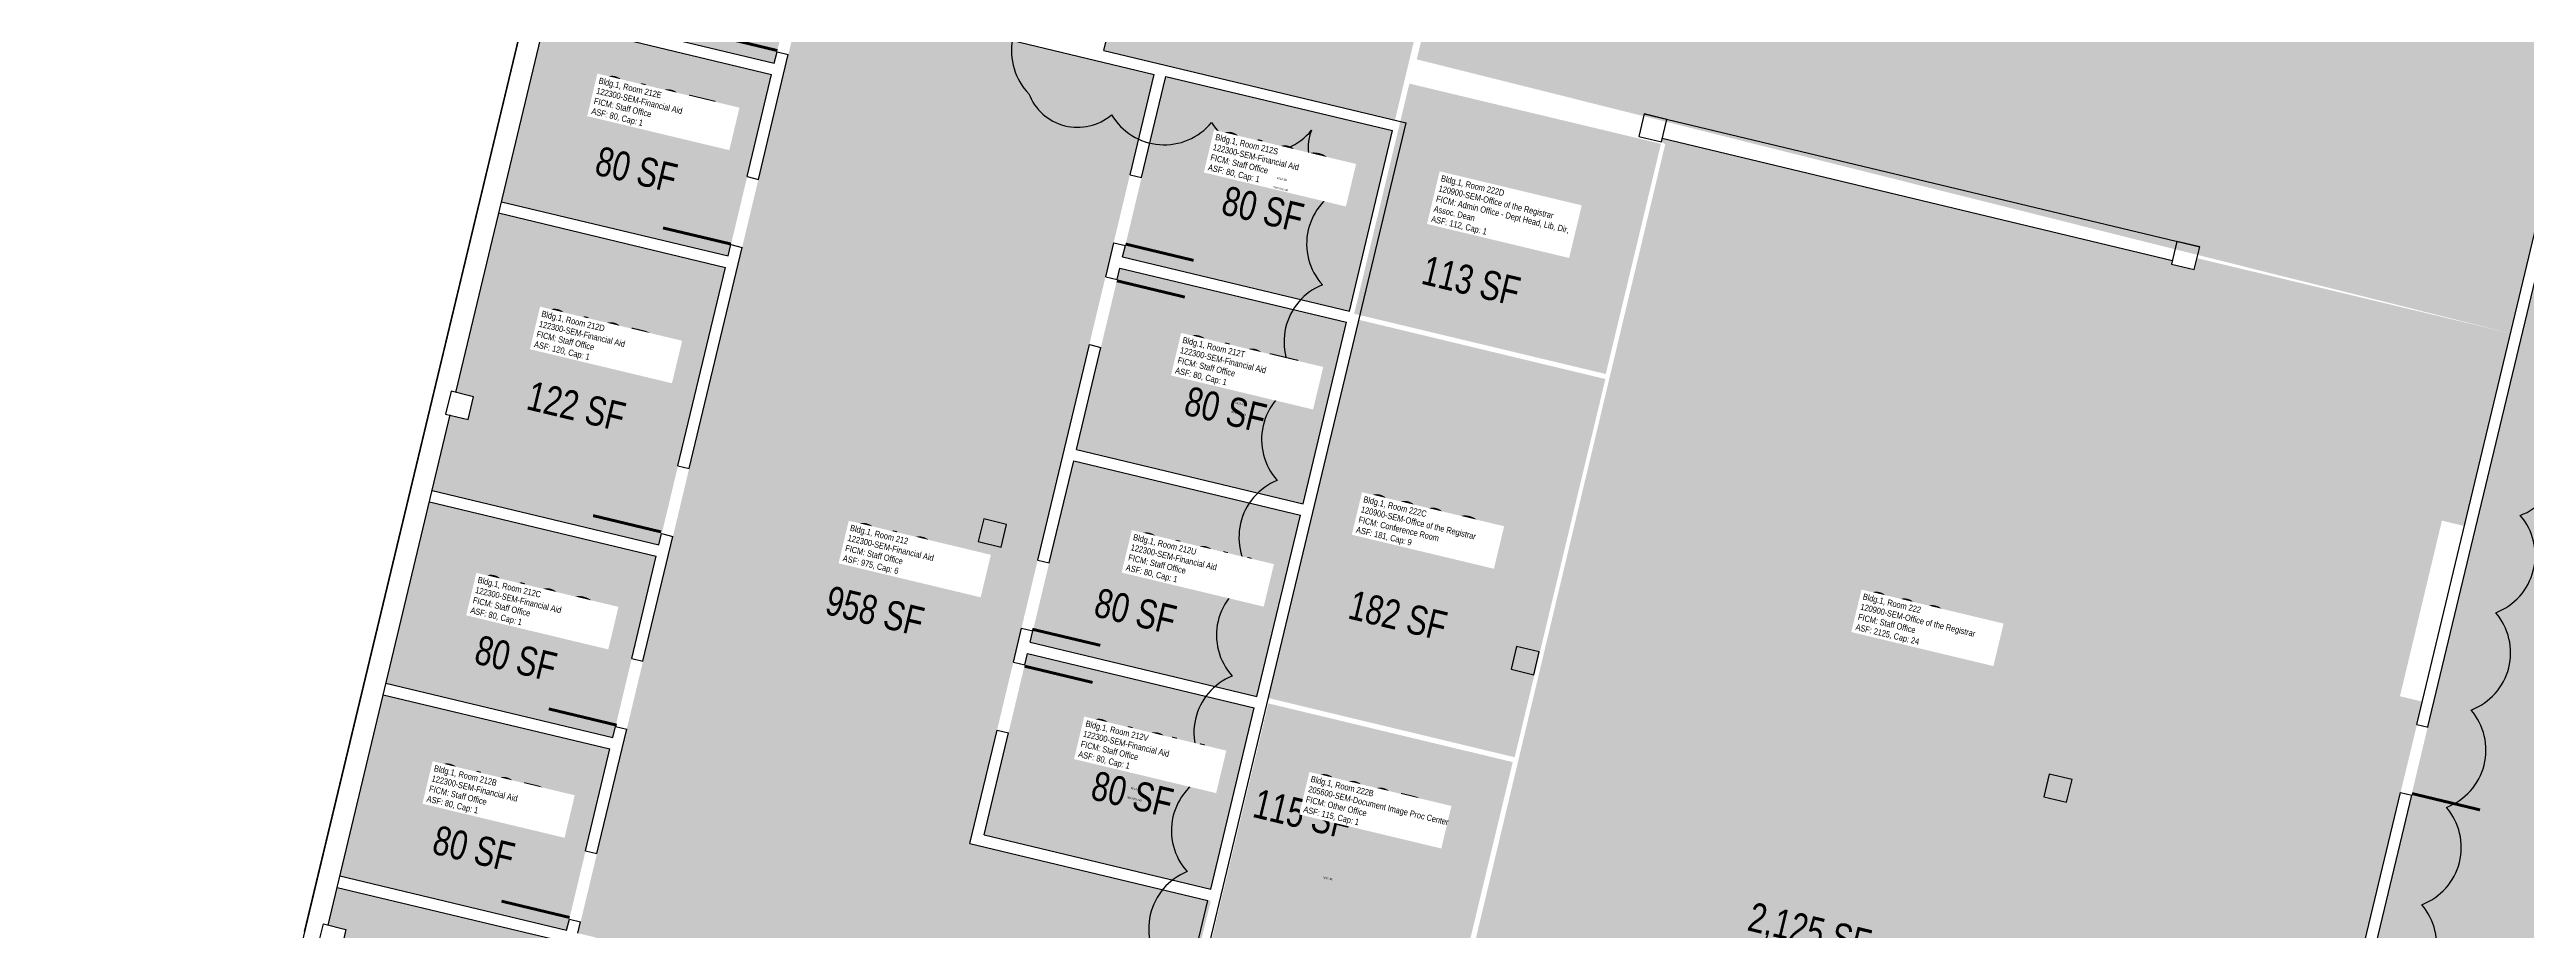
# Model space of a CAD drawing. Header units: inches. Extents: x 69220657 to 69223180, y 27675030 to 27677662.
# Drawn here: x 69220695 to 69221970, y 27676001 to 27676454 of the extents above; entities that cross this region are included whole.
import ezdxf
from ezdxf.enums import TextEntityAlignment as Align

# ---------------------------------------------------------------- set-up
doc = ezdxf.new("R2010")
doc.units = ezdxf.units.IN
doc.header["$LTSCALE"] = 100
doc.header["$MEASUREMENT"] = 0
for name, color, linetype in [('A-DOOR', 2, 'CONTINUOUS'), ('A-IDEN-RNUM', 7, 'CONTINUOUS'), ('A-IDEN-SNUM', 4, 'CONTINUOUS'), ('A-IDEN-VNUM', 4, 'CONTINUOUS'), ('A-ROOF', 2, 'CONTINUOUS'), ('A-WALL', 5, 'CONTINUOUS'), ('AREA-TEXT', 3, 'CONTINUOUS'), ('Rooms-Category-Color', 7, 'CONTINUOUS'), ('Rooms-College-Color', 7, 'CONTINUOUS'), ('Rooms-Department-Color', 7, 'CONTINUOUS'), ('Rooms-Division-Color', 7, 'CONTINUOUS'), ('Rooms-Information', 7, 'CONTINUOUS')]:
    doc.layers.add(name, color=color, linetype=linetype)
doc.layers.add('A-REV', color=1, linetype='CONTINUOUS', true_color=0xff0000)
doc.styles.add('CP_AREA', font='arial.ttf', dxfattribs={"height": 15})
doc.styles.add('CP_ROOMSNUMBER', font='arial.ttf', dxfattribs={"height": 1})
doc.styles.add('CP_ROOMVNUMBER', font='arial.ttf', dxfattribs={"width": 0.85, "height": 0.075})

msp = doc.modelspace()

# ---------------------------------------------------------------- hatches: boundary and pattern name
at = {"layer": 'Rooms-Category-Color', "true_color": 0xfa9ba3}
for points in [[(69221961.8, 27676308.3), (69222026.2, 27676578.1), (69221577.4, 27676683.2), (69221644, 27676961.3), (69221638.2, 27676962.7), (69221640.5, 27676972.6), (69221605.5, 27676981), (69221603.1, 27676971.1), (69221489.9, 27676998.2), (69221455.6, 27676855.3), (69221508.2, 27676842.7), (69221453.7, 27676615.1), (69221455, 27676614.8), (69221433.1, 27676523.3), (69221417.2, 27676527.1), (69221398.6, 27676449.4)], [(69220973.6, 27676568.6), (69221090.3, 27676540.7), (69221067.9, 27676447.4), (69220951.2, 27676475.3), (69220966.8, 27676540.4), (69220976.1, 27676538.2), (69220978.8, 27676549.9), (69220969.6, 27676552.1)], [(69221387.4, 27676418.1), (69221413.7, 27676527.9), (69221263.9, 27676563.8), (69221245.3, 27676486.1), (69221253.1, 27676484.2), (69221250.3, 27676472.6), (69221242.5, 27676474.4), (69221237.6, 27676453.9)], [(69221263.3, 27676441.6), (69221083, 27676484.8), (69220966.8, 27675999.5), (69220976, 27675997.3), (69220946.7, 27675874.7), (69221092.6, 27675839.8), (69221113.1, 27675925.4), (69221107.3, 27675926.8), (69221110.1, 27675938.5), (69221121.7, 27675935.7), (69221104.3, 27675862.8), (69221246.3, 27675828.8), (69221292.6, 27676016.1), (69221168.6, 27676045.7)], [(69220949.8, 27676469.5), (69221066.5, 27676441.5), (69221044.2, 27676348.2), (69220927.5, 27676376.1)], [(69221269.4, 27676440.6), (69221386.1, 27676412.7), (69221363.9, 27676319.8), (69221247.2, 27676347.7)], [(69221495.9, 27676287.4), (69221366.4, 27676318.4), (69221394.8, 27676436.9), (69221524.3, 27676405.9)], [(69221842, 27675809.4), (69221883.9, 27675984.4), (69221916.3, 27676118.7), (69221904.7, 27676121.5), (69221926.3, 27676211.9), (69221938, 27676209.1), (69221940.8, 27676220.8), (69221957.6, 27676290.8), (69221961.8, 27676308.3), (69221800.3, 27676347), (69221798.9, 27676341.1), (69221787.3, 27676343.9), (69221787.7, 27676345.9), (69221525.2, 27676408.8), (69221524.7, 27676406.8), (69221526.5, 27676405.7), (69221391.2, 27675838.1), (69221259.2, 27675868.8), (69221240, 27675787.1), (69221369.8, 27675756), (69221416.3, 27675744.9), (69221429.6, 27675800.3), (69221423.9, 27675801.7), (69221425.3, 27675807.5), (69221612, 27675762.8), (69221646.7, 27675714.4), (69221632.6, 27675630.2), (69221787.2, 27675593.3), (69221797.2, 27675633.9), (69221800, 27675633.2)], [(69220926, 27676370.3), (69221042.7, 27676342.4), (69221008.6, 27676199.4), (69220891.9, 27676227.3), (69220901.2, 27676266.2), (69220910.4, 27676264), (69220913.2, 27676275.7), (69220903.9, 27676277.9)], [(69221245.8, 27676341.9), (69221362.5, 27676314), (69221340.1, 27676220.6), (69221223.4, 27676248.5)], [(69221449, 27676090.1), (69221322.1, 27676120.6), (69221368.8, 27676315.3), (69221495.7, 27676284.8)], [(69221222, 27676242.7), (69221338.7, 27676214.8), (69221316.3, 27676121.4), (69221199.6, 27676149.3)], [(69220890.4, 27676221.5), (69221007.1, 27676193.6), (69220984.8, 27676100.2), (69220868.1, 27676128.1)], [(69221198.2, 27676143.5), (69221314.9, 27676115.6), (69221292.6, 27676022.2), (69221175.9, 27676050.1)], [(69220866.6, 27676122.3), (69220983.3, 27676094.4), (69220961, 27676001), (69220844.3, 27676029)], [(69221292.2, 27675992.8), (69221418, 27675962.6), (69221448, 27676087.6), (69221322.2, 27676117.8)], [(69220842.8, 27676023.1), (69220968.8, 27675993), (69220940.9, 27675876.3), (69220811, 27675907.4), (69220831.5, 27675992.9), (69220844.6, 27675989.8), (69220847.4, 27676001.5), (69220838.2, 27676003.7)]]:
    msp.add_hatch(color=241, dxfattribs=at).paths.add_polyline_path(points)
at = {"layer": 'Rooms-Category-Color', "true_color": 0xadadad}
msp.add_hatch(color=253, dxfattribs=at).paths.add_polyline_path([(69221102.7, 27675856.7), (69221244.7, 27675822.8), (69221234.9, 27675781.9), (69221409, 27675740.3), (69221401.4, 27675708.2), (69221582.3, 27675664.9), (69221575.7, 27675637.7), (69221625.3, 27675625.8), (69221794.6, 27675585.4), (69221796, 27675591.2), (69221787.2, 27675593.3), (69221795.6, 27675628.3), (69221804.3, 27675626.2), (69221816.2, 27675675.8), (69221851.2, 27675822.2), (69221919, 27676105.7), (69222090.4, 27676822.5), (69222183.8, 27676800.2), (69221865.6, 27675469.7), (69221593.3, 27675534.8), (69221590, 27675521.2), (69221581.8, 27675523.1), (69221581.4, 27675521.7), (69221327.1, 27675582.5), (69221330.2, 27675595.6), (69221318.6, 27675598.4), (69221315.4, 27675585.3), (69221148.3, 27675625.3), (69221175.8, 27675740.5), (69221080.4, 27675763.3)])
at = {"layer": 'Rooms-College-Color', "true_color": 0x80bc67}
for points in [[(69221961.8, 27676308.3), (69222026.2, 27676578.1), (69221577.4, 27676683.2), (69221644, 27676961.3), (69221638.2, 27676962.7), (69221640.5, 27676972.6), (69221605.5, 27676981), (69221603.1, 27676971.1), (69221489.9, 27676998.2), (69221455.6, 27676855.3), (69221508.2, 27676842.7), (69221453.7, 27676615.1), (69221455, 27676614.8), (69221433.1, 27676523.3), (69221417.2, 27676527.1), (69221398.6, 27676449.4)], [(69220973.6, 27676568.6), (69221090.3, 27676540.7), (69221067.9, 27676447.4), (69220951.2, 27676475.3), (69220966.8, 27676540.4), (69220976.1, 27676538.2), (69220978.8, 27676549.9), (69220969.6, 27676552.1)], [(69221387.4, 27676418.1), (69221413.7, 27676527.9), (69221263.9, 27676563.8), (69221245.3, 27676486.1), (69221253.1, 27676484.2), (69221250.3, 27676472.6), (69221242.5, 27676474.4), (69221237.6, 27676453.9)], [(69221263.3, 27676441.6), (69221083, 27676484.8), (69220966.8, 27675999.5), (69220976, 27675997.3), (69220946.7, 27675874.7), (69221092.6, 27675839.8), (69221113.1, 27675925.4), (69221107.3, 27675926.8), (69221110.1, 27675938.5), (69221121.7, 27675935.7), (69221104.3, 27675862.8), (69221246.3, 27675828.8), (69221292.6, 27676016.1), (69221168.6, 27676045.7)], [(69220949.8, 27676469.5), (69221066.5, 27676441.5), (69221044.2, 27676348.2), (69220927.5, 27676376.1)], [(69221269.4, 27676440.6), (69221386.1, 27676412.7), (69221363.9, 27676319.8), (69221247.2, 27676347.7)], [(69221495.9, 27676287.4), (69221366.4, 27676318.4), (69221394.8, 27676436.9), (69221524.3, 27676405.9)], [(69221842, 27675809.4), (69221883.9, 27675984.4), (69221916.3, 27676118.7), (69221904.7, 27676121.5), (69221926.3, 27676211.9), (69221938, 27676209.1), (69221940.8, 27676220.8), (69221957.6, 27676290.8), (69221961.8, 27676308.3), (69221800.3, 27676347), (69221798.9, 27676341.1), (69221787.3, 27676343.9), (69221787.7, 27676345.9), (69221525.2, 27676408.8), (69221524.7, 27676406.8), (69221526.5, 27676405.7), (69221391.2, 27675838.1), (69221259.2, 27675868.8), (69221240, 27675787.1), (69221369.8, 27675756), (69221416.3, 27675744.9), (69221429.6, 27675800.3), (69221423.9, 27675801.7), (69221425.3, 27675807.5), (69221612, 27675762.8), (69221646.7, 27675714.4), (69221632.6, 27675630.2), (69221787.2, 27675593.3), (69221797.2, 27675633.9), (69221800, 27675633.2)], [(69220926, 27676370.3), (69221042.7, 27676342.4), (69221008.6, 27676199.4), (69220891.9, 27676227.3), (69220901.2, 27676266.2), (69220910.4, 27676264), (69220913.2, 27676275.7), (69220903.9, 27676277.9)], [(69221245.8, 27676341.9), (69221362.5, 27676314), (69221340.1, 27676220.6), (69221223.4, 27676248.5)], [(69221449, 27676090.1), (69221322.1, 27676120.6), (69221368.8, 27676315.3), (69221495.7, 27676284.8)], [(69221222, 27676242.7), (69221338.7, 27676214.8), (69221316.3, 27676121.4), (69221199.6, 27676149.3)], [(69220890.4, 27676221.5), (69221007.1, 27676193.6), (69220984.8, 27676100.2), (69220868.1, 27676128.1)], [(69221198.2, 27676143.5), (69221314.9, 27676115.6), (69221292.6, 27676022.2), (69221175.9, 27676050.1)], [(69220866.6, 27676122.3), (69220983.3, 27676094.4), (69220961, 27676001), (69220844.3, 27676029)], [(69221292.2, 27675992.8), (69221418, 27675962.6), (69221448, 27676087.6), (69221322.2, 27676117.8)], [(69220842.8, 27676023.1), (69220968.8, 27675993), (69220940.9, 27675876.3), (69220811, 27675907.4), (69220831.5, 27675992.9), (69220844.6, 27675989.8), (69220847.4, 27676001.5), (69220838.2, 27676003.7)]]:
    msp.add_hatch(color=83, dxfattribs=at).paths.add_polyline_path(points)
at = {"layer": 'Rooms-College-Color', "true_color": 0xadadad}
msp.add_hatch(color=253, dxfattribs=at).paths.add_polyline_path([(69221102.7, 27675856.7), (69221244.7, 27675822.8), (69221234.9, 27675781.9), (69221409, 27675740.3), (69221401.4, 27675708.2), (69221582.3, 27675664.9), (69221575.7, 27675637.7), (69221625.3, 27675625.8), (69221794.6, 27675585.4), (69221796, 27675591.2), (69221787.2, 27675593.3), (69221795.6, 27675628.3), (69221804.3, 27675626.2), (69221816.2, 27675675.8), (69221851.2, 27675822.2), (69221919, 27676105.7), (69222090.4, 27676822.5), (69222183.8, 27676800.2), (69221865.6, 27675469.7), (69221593.3, 27675534.8), (69221590, 27675521.2), (69221581.8, 27675523.1), (69221581.4, 27675521.7), (69221327.1, 27675582.5), (69221330.2, 27675595.6), (69221318.6, 27675598.4), (69221315.4, 27675585.3), (69221148.3, 27675625.3), (69221175.8, 27675740.5), (69221080.4, 27675763.3)])
at = {"layer": 'Rooms-Department-Color', "true_color": 0x003fff}
for points in [[(69221961.8, 27676308.3), (69222026.2, 27676578.1), (69221577.4, 27676683.2), (69221644, 27676961.3), (69221638.2, 27676962.7), (69221640.5, 27676972.6), (69221605.5, 27676981), (69221603.1, 27676971.1), (69221489.9, 27676998.2), (69221455.6, 27676855.3), (69221508.2, 27676842.7), (69221453.7, 27676615.1), (69221455, 27676614.8), (69221433.1, 27676523.3), (69221417.2, 27676527.1), (69221398.6, 27676449.4)], [(69220973.6, 27676568.6), (69221090.3, 27676540.7), (69221067.9, 27676447.4), (69220951.2, 27676475.3), (69220966.8, 27676540.4), (69220976.1, 27676538.2), (69220978.8, 27676549.9), (69220969.6, 27676552.1)], [(69221387.4, 27676418.1), (69221413.7, 27676527.9), (69221263.9, 27676563.8), (69221245.3, 27676486.1), (69221253.1, 27676484.2), (69221250.3, 27676472.6), (69221242.5, 27676474.4), (69221237.6, 27676453.9)], [(69221263.3, 27676441.6), (69221083, 27676484.8), (69220966.8, 27675999.5), (69220976, 27675997.3), (69220946.7, 27675874.7), (69221092.6, 27675839.8), (69221113.1, 27675925.4), (69221107.3, 27675926.8), (69221110.1, 27675938.5), (69221121.7, 27675935.7), (69221104.3, 27675862.8), (69221246.3, 27675828.8), (69221292.6, 27676016.1), (69221168.6, 27676045.7)], [(69220949.8, 27676469.5), (69221066.5, 27676441.5), (69221044.2, 27676348.2), (69220927.5, 27676376.1)], [(69221269.4, 27676440.6), (69221386.1, 27676412.7), (69221363.9, 27676319.8), (69221247.2, 27676347.7)], [(69221495.9, 27676287.4), (69221366.4, 27676318.4), (69221394.8, 27676436.9), (69221524.3, 27676405.9)], [(69221842, 27675809.4), (69221883.9, 27675984.4), (69221916.3, 27676118.7), (69221904.7, 27676121.5), (69221926.3, 27676211.9), (69221938, 27676209.1), (69221940.8, 27676220.8), (69221957.6, 27676290.8), (69221961.8, 27676308.3), (69221800.3, 27676347), (69221798.9, 27676341.1), (69221787.3, 27676343.9), (69221787.7, 27676345.9), (69221525.2, 27676408.8), (69221524.7, 27676406.8), (69221526.5, 27676405.7), (69221391.2, 27675838.1), (69221259.2, 27675868.8), (69221240, 27675787.1), (69221369.8, 27675756), (69221416.3, 27675744.9), (69221429.6, 27675800.3), (69221423.9, 27675801.7), (69221425.3, 27675807.5), (69221612, 27675762.8), (69221646.7, 27675714.4), (69221632.6, 27675630.2), (69221787.2, 27675593.3), (69221797.2, 27675633.9), (69221800, 27675633.2)], [(69220926, 27676370.3), (69221042.7, 27676342.4), (69221008.6, 27676199.4), (69220891.9, 27676227.3), (69220901.2, 27676266.2), (69220910.4, 27676264), (69220913.2, 27676275.7), (69220903.9, 27676277.9)], [(69221245.8, 27676341.9), (69221362.5, 27676314), (69221340.1, 27676220.6), (69221223.4, 27676248.5)], [(69221449, 27676090.1), (69221322.1, 27676120.6), (69221368.8, 27676315.3), (69221495.7, 27676284.8)], [(69221222, 27676242.7), (69221338.7, 27676214.8), (69221316.3, 27676121.4), (69221199.6, 27676149.3)], [(69220890.4, 27676221.5), (69221007.1, 27676193.6), (69220984.8, 27676100.2), (69220868.1, 27676128.1)], [(69221198.2, 27676143.5), (69221314.9, 27676115.6), (69221292.6, 27676022.2), (69221175.9, 27676050.1)], [(69220866.6, 27676122.3), (69220983.3, 27676094.4), (69220961, 27676001), (69220844.3, 27676029)], [(69221292.2, 27675992.8), (69221418, 27675962.6), (69221448, 27676087.6), (69221322.2, 27676117.8)], [(69220842.8, 27676023.1), (69220968.8, 27675993), (69220940.9, 27675876.3), (69220811, 27675907.4), (69220831.5, 27675992.9), (69220844.6, 27675989.8), (69220847.4, 27676001.5), (69220838.2, 27676003.7)]]:
    msp.add_hatch(color=160, dxfattribs=at).paths.add_polyline_path(points)
at = {"layer": 'Rooms-Department-Color', "true_color": 0xacacac}
msp.add_hatch(color=253, dxfattribs=at).paths.add_polyline_path([(69221102.7, 27675856.7), (69221244.7, 27675822.8), (69221234.9, 27675781.9), (69221409, 27675740.3), (69221401.4, 27675708.2), (69221582.3, 27675664.9), (69221575.7, 27675637.7), (69221625.3, 27675625.8), (69221794.6, 27675585.4), (69221796, 27675591.2), (69221787.2, 27675593.3), (69221795.6, 27675628.3), (69221804.3, 27675626.2), (69221816.2, 27675675.8), (69221851.2, 27675822.2), (69221919, 27676105.7), (69222090.4, 27676822.5), (69222183.8, 27676800.2), (69221865.6, 27675469.7), (69221593.3, 27675534.8), (69221590, 27675521.2), (69221581.8, 27675523.1), (69221581.4, 27675521.7), (69221327.1, 27675582.5), (69221330.2, 27675595.6), (69221318.6, 27675598.4), (69221315.4, 27675585.3), (69221148.3, 27675625.3), (69221175.8, 27675740.5), (69221080.4, 27675763.3)])
at = {"layer": 'Rooms-Division-Color', "true_color": 0x003fff}
for points in [[(69221961.8, 27676308.3), (69222026.2, 27676578.1), (69221577.4, 27676683.2), (69221644, 27676961.3), (69221638.2, 27676962.7), (69221640.5, 27676972.6), (69221605.5, 27676981), (69221603.1, 27676971.1), (69221489.9, 27676998.2), (69221455.6, 27676855.3), (69221508.2, 27676842.7), (69221453.7, 27676615.1), (69221455, 27676614.8), (69221433.1, 27676523.3), (69221417.2, 27676527.1), (69221398.6, 27676449.4)], [(69220973.6, 27676568.6), (69221090.3, 27676540.7), (69221067.9, 27676447.4), (69220951.2, 27676475.3), (69220966.8, 27676540.4), (69220976.1, 27676538.2), (69220978.8, 27676549.9), (69220969.6, 27676552.1)], [(69221387.4, 27676418.1), (69221413.7, 27676527.9), (69221263.9, 27676563.8), (69221245.3, 27676486.1), (69221253.1, 27676484.2), (69221250.3, 27676472.6), (69221242.5, 27676474.4), (69221237.6, 27676453.9)], [(69221263.3, 27676441.6), (69221083, 27676484.8), (69220966.8, 27675999.5), (69220976, 27675997.3), (69220946.7, 27675874.7), (69221092.6, 27675839.8), (69221113.1, 27675925.4), (69221107.3, 27675926.8), (69221110.1, 27675938.5), (69221121.7, 27675935.7), (69221104.3, 27675862.8), (69221246.3, 27675828.8), (69221292.6, 27676016.1), (69221168.6, 27676045.7)], [(69220949.8, 27676469.5), (69221066.5, 27676441.5), (69221044.2, 27676348.2), (69220927.5, 27676376.1)], [(69221269.4, 27676440.6), (69221386.1, 27676412.7), (69221363.9, 27676319.8), (69221247.2, 27676347.7)], [(69221495.9, 27676287.4), (69221366.4, 27676318.4), (69221394.8, 27676436.9), (69221524.3, 27676405.9)], [(69221842, 27675809.4), (69221883.9, 27675984.4), (69221916.3, 27676118.7), (69221904.7, 27676121.5), (69221926.3, 27676211.9), (69221938, 27676209.1), (69221940.8, 27676220.8), (69221957.6, 27676290.8), (69221961.8, 27676308.3), (69221800.3, 27676347), (69221798.9, 27676341.1), (69221787.3, 27676343.9), (69221787.7, 27676345.9), (69221525.2, 27676408.8), (69221524.7, 27676406.8), (69221526.5, 27676405.7), (69221391.2, 27675838.1), (69221259.2, 27675868.8), (69221240, 27675787.1), (69221369.8, 27675756), (69221416.3, 27675744.9), (69221429.6, 27675800.3), (69221423.9, 27675801.7), (69221425.3, 27675807.5), (69221612, 27675762.8), (69221646.7, 27675714.4), (69221632.6, 27675630.2), (69221787.2, 27675593.3), (69221797.2, 27675633.9), (69221800, 27675633.2)], [(69220926, 27676370.3), (69221042.7, 27676342.4), (69221008.6, 27676199.4), (69220891.9, 27676227.3), (69220901.2, 27676266.2), (69220910.4, 27676264), (69220913.2, 27676275.7), (69220903.9, 27676277.9)], [(69221245.8, 27676341.9), (69221362.5, 27676314), (69221340.1, 27676220.6), (69221223.4, 27676248.5)], [(69221449, 27676090.1), (69221322.1, 27676120.6), (69221368.8, 27676315.3), (69221495.7, 27676284.8)], [(69221222, 27676242.7), (69221338.7, 27676214.8), (69221316.3, 27676121.4), (69221199.6, 27676149.3)], [(69220890.4, 27676221.5), (69221007.1, 27676193.6), (69220984.8, 27676100.2), (69220868.1, 27676128.1)], [(69221198.2, 27676143.5), (69221314.9, 27676115.6), (69221292.6, 27676022.2), (69221175.9, 27676050.1)], [(69220866.6, 27676122.3), (69220983.3, 27676094.4), (69220961, 27676001), (69220844.3, 27676029)], [(69221292.2, 27675992.8), (69221418, 27675962.6), (69221448, 27676087.6), (69221322.2, 27676117.8)], [(69220842.8, 27676023.1), (69220968.8, 27675993), (69220940.9, 27675876.3), (69220811, 27675907.4), (69220831.5, 27675992.9), (69220844.6, 27675989.8), (69220847.4, 27676001.5), (69220838.2, 27676003.7)]]:
    msp.add_hatch(color=160, dxfattribs=at).paths.add_polyline_path(points)
at = {"layer": 'Rooms-Division-Color', "true_color": 0xadadad}
msp.add_hatch(color=253, dxfattribs=at).paths.add_polyline_path([(69221102.7, 27675856.7), (69221244.7, 27675822.8), (69221234.9, 27675781.9), (69221409, 27675740.3), (69221401.4, 27675708.2), (69221582.3, 27675664.9), (69221575.7, 27675637.7), (69221625.3, 27675625.8), (69221794.6, 27675585.4), (69221796, 27675591.2), (69221787.2, 27675593.3), (69221795.6, 27675628.3), (69221804.3, 27675626.2), (69221816.2, 27675675.8), (69221851.2, 27675822.2), (69221919, 27676105.7), (69222090.4, 27676822.5), (69222183.8, 27676800.2), (69221865.6, 27675469.7), (69221593.3, 27675534.8), (69221590, 27675521.2), (69221581.8, 27675523.1), (69221581.4, 27675521.7), (69221327.1, 27675582.5), (69221330.2, 27675595.6), (69221318.6, 27675598.4), (69221315.4, 27675585.3), (69221148.3, 27675625.3), (69221175.8, 27675740.5), (69221080.4, 27675763.3)])

# ---------------------------------------------------------------- linework, layer by layer
at = {"layer": 'A-DOOR'}
for points in [[(69221069.5, 27676453.9, 1.5, 1.5, 0), (69221034.5, 27676462.3, 0, 0, 0), (69221034.6, 27676463.1, 0, 0, -0.414214), (69221079.1, 27676487.9, 0, 0, -0.414214)], [(69221045.6, 27676354.3, 1.5, 1.5, 0), (69221010.6, 27676362.6, 0, 0, 0), (69221010.8, 27676363.4, 0, 0, -0.414214), (69221055.3, 27676388.2, 0, 0, -0.414214)], [(69221248.7, 27676354.3, 1.5, 1.5, 0), (69221283.7, 27676345.9, 0, 0, 0), (69221283.9, 27676346.7, 0, 0, 0.414214), (69221255.5, 27676388.9, 0, 0, 0.414214)], [(69221244.2, 27676335.4, 1.5, 1.5, 0), (69221279.2, 27676327, 0, 0, 0), (69221279, 27676326.2, 0, 0, -0.414214), (69221234.5, 27676301.4, 0, 0, -0.414214)], [(69221009.6, 27676206.1, 1.5, 1.5, 0), (69220974.6, 27676214.5, 0, 0, 0), (69220974.7, 27676215.2, 0, 0, -0.414214), (69221019.2, 27676240, 0, 0, -0.414214)], [(69221200.7, 27676156, 1.5, 1.5, 0), (69221235.7, 27676147.7, 0, 0, 0), (69221235.9, 27676148.4, 0, 0, 0.414214), (69221207.5, 27676190.7, 0, 0, 0.414214)], [(69220986.8, 27676106.6, 1.5, 1.5, 0), (69220951.8, 27676115, 0, 0, 0), (69220952, 27676115.8, 0, 0, -0.414214), (69220996.5, 27676140.6, 0, 0, -0.414214)], [(69221196.7, 27676137, 1.5, 1.5, 0), (69221231.7, 27676128.6, 0, 0, 0), (69221231.5, 27676127.9, 0, 0, -0.414214), (69221187, 27676103, 0, 0, -0.414214)], [(69221910.9, 27676071.4, 1.5, 1.5, 0), (69221945.9, 27676063, 0, 0, 0), (69221946.1, 27676063.8, 0, 0, 0.414214), (69221917.7, 27676106.1, 0, 0, 0.414214)], [(69220962.5, 27676007.6, 1.5, 1.5, 0), (69220927.5, 27676016, 0, 0, 0), (69220927.7, 27676016.7, 0, 0, -0.414214), (69220972.2, 27676041.5, 0, 0, -0.414214)]]:
    msp.add_lwpolyline(points, format="xyseb", dxfattribs=at)
at = {"layer": 'A-REV'}
for points in [[(69221208.6, 27676482.5, 0.520567), (69221198.9, 27676431.7, 0.520567), (69221241.5, 27676420.9, 0.520567), (69221293, 27676416.9, 0.520567), (69221344.5, 27676412.9, 0.520567), (69221361.7, 27676383.7, 0.520567), (69221350, 27676333.3, 0.520567), (69221338.4, 27676282.9, 0.520567), (69221326.8, 27676232.6, 0.520567), (69221315.2, 27676182.2, 0.520567), (69221303.6, 27676131.9, 0.520567), (69221292, 27676081.5, 0.520567), (69221280.4, 27676031.2, 0.520567), (69221268.7, 27675980.8, 0.520567)], [(69221903.2, 27675964.1, 0.520567), (69221915.9, 27676014.2, 0.520567), (69221928.6, 27676064.3, 0.520567), (69221941.3, 27676114.4, 0.520567), (69221954, 27676164.5, 0.520567), (69221966.6, 27676214.6, 0.520567), (69221979.3, 27676264.7, 0.520567)]]:
    msp.add_lwpolyline(points, format="xyb", dxfattribs=at)
at = {"layer": 'A-ROOF'}
msp.add_lwpolyline([(69222294.6, 27675953.5), (69222421, 27676481.1), (69221301.8, 27676749.2), (69221437.5, 27677315.2), (69221327.8, 27677341.4), (69221284.4, 27677160.1), (69221078.2, 27677209.4), (69221075.7, 27677198.7), (69221111.2, 27677190.2), (69220694.8, 27675452.4)], dxfattribs=at)
at = {"layer": 'A-WALL'}
for p, q in [((69220826.1, 27676000.4), (69221100.7, 27677146.5)), ((69220903.9, 27676277.9), (69220966.8, 27676540.5)), ((69221919.1, 27676105.7), (69222023.3, 27676540.3)), ((69220951.2, 27676475.3), (69221067.9, 27676447.4)), ((69221237.6, 27676453.9), (69221242.5, 27676474.4)), ((69220949.8, 27676469.5), (69221066.5, 27676441.5)), ((69221129.7, 27676473.6), (69221263.5, 27676441.6)), ((69221059.8, 27676387.6), (69221075.1, 27676451.8)), ((69221067.9, 27676447.4), (69221069.3, 27676453.2)), ((69221069.3, 27676453.2), (69221075.1, 27676451.8)), ((69221237.6, 27676453.9), (69221393.2, 27676416.7)), ((69221913.4, 27676107), (69221997.2, 27676457.1)), ((69221053.9, 27676389), (69221066.5, 27676441.5)), ((69221251.1, 27676390), (69221263.5, 27676441.6)), ((69221256.9, 27676388.6), (69221269.4, 27676440.6)), ((69221269.4, 27676440.6), (69221386.1, 27676412.7)), ((69221242.2, 27675786.6), (69221393.2, 27676416.7)), ((69221363.9, 27676319.8), (69221386.1, 27676412.7)), ((69221515.7, 27676421.3), (69221512.9, 27676409.7)), ((69221515.7, 27676421.3), (69221801.6, 27676352.9)), ((69221527.3, 27676418.5), (69221515.7, 27676421.3)), ((69221524.5, 27676406.9), (69221527.3, 27676418.5)), ((69221512.9, 27676409.7), (69221524.5, 27676406.9)), ((69221525, 27676408.8), (69221787.6, 27676345.9)), ((69221053.9, 27676389), (69221059.8, 27676387.6)), ((69221251.1, 27676390), (69221256.9, 27676388.6)), ((69220927.4, 27676376.1), (69221044.1, 27676348.2)), ((69220926, 27676370.3), (69221042.7, 27676342.3)), ((69221024.1, 27676238.8), (69221051.4, 27676352.6)), ((69221044.1, 27676348.2), (69221045.5, 27676354)), ((69221045.5, 27676354), (69221051.4, 27676352.6)), ((69221238.5, 27676337.5), (69221242.7, 27676355)), ((69221242.7, 27676355), (69221248.6, 27676353.6)), ((69221247.2, 27676347.8), (69221248.6, 27676353.6)), ((69221247.2, 27676347.8), (69221363.9, 27676319.8)), ((69221789.9, 27676355.6), (69221787.1, 27676344)), ((69221801.6, 27676352.9), (69221789.9, 27676355.6)), ((69221798.8, 27676341.2), (69221801.6, 27676352.9)), ((69221018.3, 27676240.2), (69221042.7, 27676342.3)), ((69221238.5, 27676337.5), (69221244.4, 27676336.1)), ((69221244.4, 27676336.1), (69221245.8, 27676341.9)), ((69221245.8, 27676341.9), (69221362.5, 27676314)), ((69221787.1, 27676344), (69221798.8, 27676341.2)), ((69221340.1, 27676220.6), (69221362.5, 27676314)), ((69221203.6, 27676191.6), (69221230.1, 27676302.5)), ((69221223.4, 27676248.6), (69221236, 27676301.1)), ((69221230.1, 27676302.5), (69221236, 27676301.1)), ((69220901.5, 27676278.5), (69220898.7, 27676266.8)), ((69220913.1, 27676275.7), (69220901.5, 27676278.5)), ((69220910.4, 27676264), (69220913.1, 27676275.7)), ((69220838.2, 27676003.7), (69220901.1, 27676266.3)), ((69220898.7, 27676266.8), (69220910.4, 27676264)), ((69221223.4, 27676248.6), (69221340.1, 27676220.6)), ((69221018.3, 27676240.2), (69221024.1, 27676238.8)), ((69221209.4, 27676190.2), (69221222, 27676242.7)), ((69221222, 27676242.7), (69221338.7, 27676214.8)), ((69220890.4, 27676221.5), (69221007.1, 27676193.6)), ((69220891.8, 27676227.4), (69221008.5, 27676199.4)), ((69221175.7, 27676212.8), (69221172.9, 27676201.1)), ((69221187.4, 27676210), (69221175.7, 27676212.8)), ((69221184.6, 27676198.3), (69221187.4, 27676210)), ((69221316.3, 27676121.4), (69221338.7, 27676214.8)), ((69221000.3, 27676139.6), (69221015.7, 27676203.8)), ((69221008.5, 27676199.4), (69221009.9, 27676205.2)), ((69221009.9, 27676205.2), (69221015.7, 27676203.8)), ((69221172.9, 27676201.1), (69221184.6, 27676198.3)), ((69220994.5, 27676141), (69221007.1, 27676193.6)), ((69221203.6, 27676191.6), (69221209.4, 27676190.2)), ((69221191, 27676139.1), (69221195.2, 27676156.6)), ((69221195.2, 27676156.6), (69221201, 27676155.2)), ((69221196.8, 27676137.7), (69221198.2, 27676143.5)), ((69221198.2, 27676143.5), (69221314.9, 27676115.6)), ((69221199.6, 27676149.4), (69221201, 27676155.2)), ((69221199.6, 27676149.4), (69221316.3, 27676121.4)), ((69221450, 27676147.1), (69221447.2, 27676135.4)), ((69221461.6, 27676144.3), (69221450, 27676147.1)), ((69221458.8, 27676132.6), (69221461.6, 27676144.3)), ((69220994.5, 27676141), (69221000.3, 27676139.6)), ((69221191, 27676139.1), (69221196.8, 27676137.7)), ((69221447.2, 27676135.4), (69221458.8, 27676132.6)), ((69220866.6, 27676122.3), (69220983.3, 27676094.4)), ((69220868, 27676128.2), (69220984.7, 27676100.2)), ((69220976.6, 27676040.5), (69220992, 27676104.6)), ((69220984.7, 27676100.2), (69220986.1, 27676106)), ((69220986.1, 27676106), (69220992, 27676104.6)), ((69221292.6, 27676022.2), (69221314.9, 27676115.6)), ((69221913.4, 27676107), (69221919.2, 27676105.6)), ((69220970.7, 27676041.9), (69220983.3, 27676094.4)), ((69221168.6, 27676045.7), (69221182.6, 27676104.1)), ((69221175.9, 27676050.2), (69221188.5, 27676102.7)), ((69221182.6, 27676104.1), (69221188.5, 27676102.7)), ((69221724.2, 27676081.4), (69221721.4, 27676069.7)), ((69221735.9, 27676078.6), (69221724.2, 27676081.4)), ((69221721.4, 27676069.7), (69221733.1, 27676066.9)), ((69221733.1, 27676066.9), (69221735.9, 27676078.6)), ((69221799.9, 27675633.4), (69221905, 27676072)), ((69221804.4, 27675626.2), (69221910.8, 27676070.6)), ((69221905, 27676072), (69221910.8, 27676070.6)), ((69220970.7, 27676041.9), (69220976.6, 27676040.5)), ((69221168.6, 27676045.7), (69221291.1, 27676016.4)), ((69221175.9, 27676050.2), (69221292.6, 27676022.2)), ((69220844.3, 27676029), (69220961, 27676001)), ((69220842.9, 27676023.1), (69220968.8, 27675993)), ((69221246.2, 27675828.8), (69221291.1, 27676016.4)), ((69220833, 27675992.6), (69220835.8, 27676004.3)), ((69220835.8, 27676004.3), (69220847.4, 27676001.5)), ((69220961, 27676001), (69220962.4, 27676006.8)), ((69220962.4, 27676006.8), (69220968.2, 27676005.4)), ((69220966.8, 27675999.6), (69220968.2, 27676005.4)), ((69220847.4, 27676001.5), (69220844.7, 27675989.8))]:
    msp.add_line(p, q, dxfattribs=at)

# ---------------------------------------------------------------- texts
at = {"layer": 'A-IDEN-RNUM', "style": 'CP_ROOMSNUMBER', "width": 0.85}
for s, p in [('0212-E0', (69221005.6, 27676423.2)), ('0212-S0', (69221329.2, 27676387.8)), ('0222-D0', (69221438.6, 27676367.5)), ('0212-D0', (69220976.8, 27676303.1)), ('0212-T0', (69221307.7, 27676272.1)), ('0222-C0', (69221399.9, 27676207.5)), ('0212-00', (69221137.9, 27676196.6)), ('0212-U0', (69221282.8, 27676193.8)), ('0212-C0', (69220944, 27676165.9)), ('0222-00', (69221647.7, 27676159.6)), ('0212-B0', (69220920.8, 27676069.2)), ('0212-V0', (69221254, 27676073.7)), ('0222-B0', (69221352.9, 27676027.7))]:
    msp.add_text(s, height=1, rotation=346.5277, dxfattribs=at).set_placement(p, align=Align.MIDDLE)
at = {"layer": 'A-IDEN-SNUM', "style": 'CP_ROOMSNUMBER', "width": 0.85}
for s, p in [('00100212E0', (69221006.3, 27676424.1)), ('00100212S0', (69221328.6, 27676382.8)), ('00100222D0', (69221439.3, 27676368.4)), ('00100212D0', (69220977.5, 27676304)), ('00100212T0', (69221307, 27676267.1)), ('00100222C0', (69221400.6, 27676208.4)), ('0010021200', (69221138.6, 27676197.5)), ('00100212U0', (69221282.1, 27676188.7)), ('00100212C0', (69220944.7, 27676166.9)), ('0010022200', (69221648.4, 27676160.6)), ('00100212B0', (69220921.5, 27676070.1)), ('00100212V0', (69221253.3, 27676068.6)), ('00100222B0', (69221372.8, 27676064.6))]:
    msp.add_text(s, height=1, rotation=346.5277, dxfattribs=at).set_placement(p, align=Align.MIDDLE)
at = {"layer": 'A-IDEN-VNUM', "style": 'CP_ROOMVNUMBER', "width": 0.85}
for s, p in [('212E', (69221006.3, 27676424.1)), ('212S', (69221323.7, 27676395.1)), ('222D', (69221439.3, 27676368.4)), ('212D', (69220977.5, 27676304)), ('212T', (69221306.1, 27676290.8)), ('222C', (69221400.6, 27676208.4)), ('212', (69221127, 27676196)), ('212U', (69221282.1, 27676188.7)), ('212C', (69220944.7, 27676166.9)), ('222', (69221648.4, 27676160.6)), ('212V', (69221256.9, 27676093.1)), ('212B', (69220921.5, 27676070.1)), ('222B', (69221372.8, 27676064.6))]:
    msp.add_text(s, height=22.5, rotation=346.5277, dxfattribs=at).set_placement(p, align=Align.MIDDLE)
at = {"layer": 'AREA-TEXT', "style": 'CP_AREA', "width": 0.75}
for s, p in [('80 SF', (69220996.9, 27676392.7)), ('80 SF', (69221319.4, 27676372.3)), ('113 SF', (69221426.6, 27676335.4)), ('122 SF', (69220966, 27676270.8)), ('80 SF', (69221300.2, 27676269.1)), ('958 SF', (69221119.7, 27676165.4)), ('80 SF', (69221253.8, 27676165.3)), ('182 SF', (69221388.9, 27676163.1)), ('80 SF', (69220934.9, 27676141)), ('80 SF', (69221252.2, 27676071.1)), ('115 SF', (69221339.8, 27676060.9)), ('80 SF', (69220913.2, 27676043.1)), ('2,125 SF', (69221600.9, 27676001))]:
    msp.add_text(s, height=15, rotation=346.5277, dxfattribs=at).set_placement(p, align=Align.MIDDLE_CENTER)

# ---------------------------------------------------------------- next in the draw order: texts
at = {"layer": 'Rooms-Information', "width": 72, "attachment_point": 7, "rotation": 346.5277, "style": 'CP_ROOMVNUMBER', "bg_fill": 3, "box_fill_scale": 1.5, "bg_fill_color": 256, "bg_fill_true_color": 13158600, "bg_fill_transparency": 0}
for s, insert, char_height in [('Bldg.1, Room 212E^M^J122300-SEM-Financial Aid^M^JFICM: Staff Office^M^JASF: 80, Cap: 1', (69220973.3, 27676420.4), 3.214), ('Bldg.1, Room 212S^M^J122300-SEM-Financial Aid^M^JFICM: Staff Office^M^JASF: 80, Cap: 1', (69221290.7, 27676391.4), 3.214), ('Bldg.1, Room 222D^M^J120900-SEM-Office of the Registrar^M^JFICM: Admin Office - Dept Head, Lib, Dir, Assoc. Dean^M^JASF: 112, Cap: 1', (69221405.6, 27676364.9), 3.2143), ('Bldg.1, Room 212D^M^J122300-SEM-Financial Aid^M^JFICM: Staff Office^M^JASF: 120, Cap: 1', (69220943.8, 27676300.4), 3.214), ('Bldg.1, Room 212T^M^J122300-SEM-Financial Aid^M^JFICM: Staff Office^M^JASF: 80, Cap: 1', (69221273.8, 27676286.9), 3.214), ('Bldg.1, Room 222C^M^J120900-SEM-Office of the Registrar^M^JFICM: Conference Room^M^JASF: 181, Cap: 9', (69221366.9, 27676204.9), 3.214), ('Bldg.1, Room 212^M^J122300-SEM-Financial Aid^M^JFICM: Staff Office^M^JASF: 975, Cap: 6', (69221102.7, 27676190.2), 3.214), ('Bldg.1, Room 212U^M^J122300-SEM-Financial Aid^M^JFICM: Staff Office^M^JASF: 80, Cap: 1', (69221248.4, 27676185.4), 3.214), ('Bldg.1, Room 212C^M^J122300-SEM-Financial Aid^M^JFICM: Staff Office^M^JASF: 80, Cap: 1', (69220911, 27676163.4), 3.214), ('Bldg.1, Room 222^M^J120900-SEM-Office of the Registrar^M^JFICM: Staff Office^M^JASF: 2125, Cap: 24', (69221624, 27676154.8), 3.214), ('Bldg.1, Room 212V^M^J122300-SEM-Financial Aid^M^JFICM: Staff Office^M^JASF: 80, Cap: 1', (69221223.9, 27676089.4), 3.214), ('Bldg.1, Room 212B^M^J122300-SEM-Financial Aid^M^JFICM: Staff Office^M^JASF: 80, Cap: 1', (69220888.5, 27676066.4), 3.214), ('Bldg.1, Room 222B^M^J205600-SEM-Document Image Proc Center^M^JFICM: Other Office^M^JASF: 115, Cap: 1', (69221339.8, 27676060.9), 3.214)]:
    msp.add_mtext(s, dxfattribs=dict(at, insert=insert, char_height=char_height))

doc.saveas('drawing.dxf')
